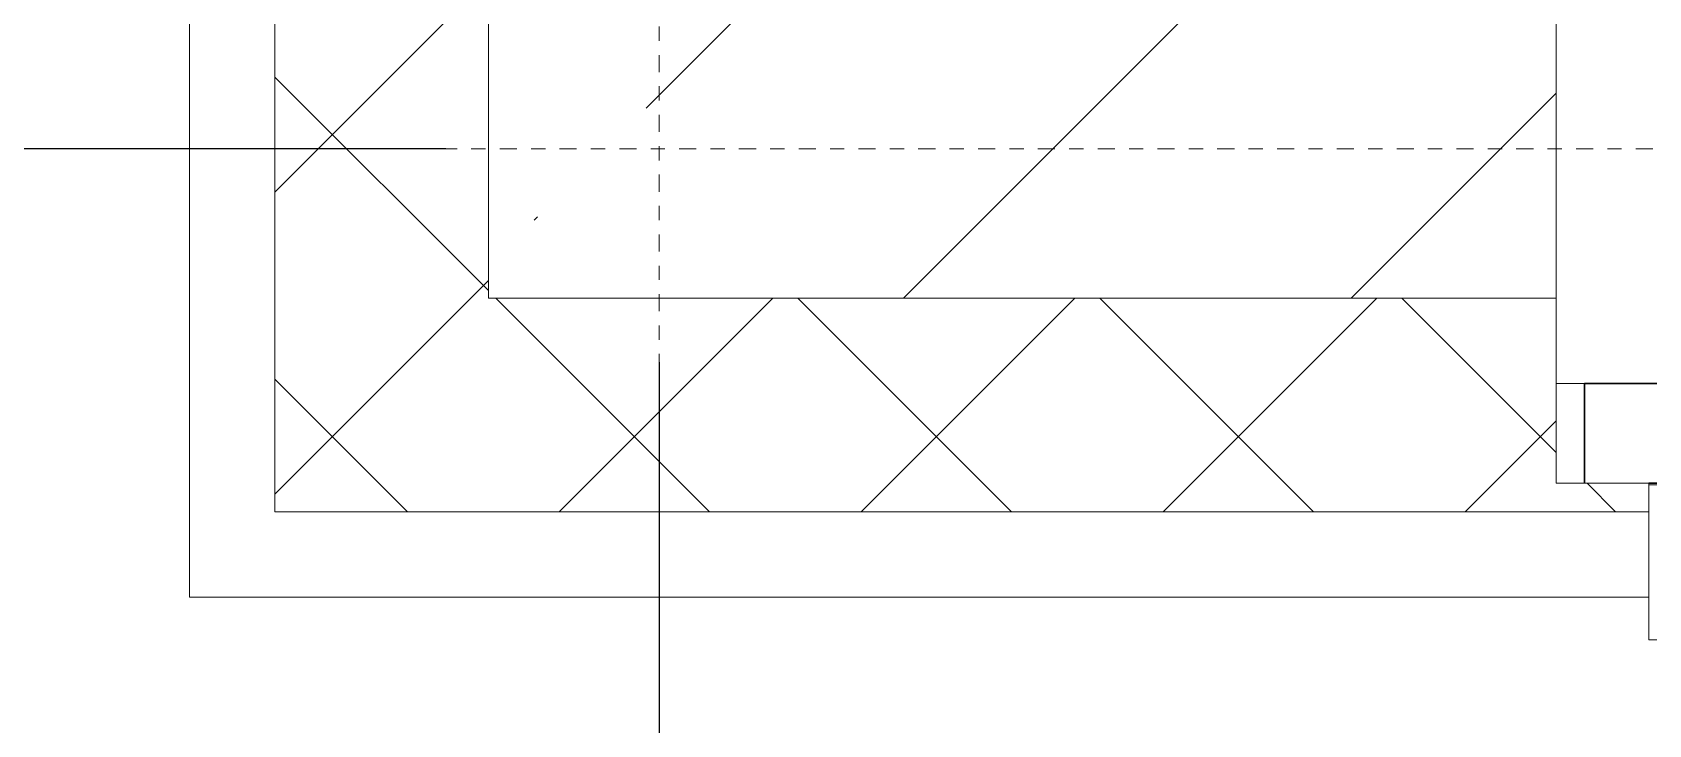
# Model space of a CAD drawing. Header units: millimetres. Extents: x -174154 to -170572, y -111302 to -109817.
# Drawn here: x -174128.05 to -174116.7, y -110625.68 to -110620.82 of the extents above; entities that cross this region are included whole.
import ezdxf

# ---------------------------------------------------------------- set-up
doc = ezdxf.new("R2010")
doc.units = ezdxf.units.MM
doc.linetypes.add('ACAD_ISO02W100', pattern=[15, 12, -3])
doc.linetypes.add('ADSK_Линия сетки', pattern=[21, 12, -3, 3, -3])
doc.layers.get('Defpoints').update_dxf_attribs({"color": 70})
for name, color, linetype, lineweight in [('!Подложка', 252, 'ACAD_ISO02W100', 25), ('Каркас_Импост', 7, 'Continuous', 18), ('Окна', 7, 'Continuous', 18), ('Оси', 7, 'Continuous', 9), ('Отлив', 7, 'Continuous', 18), ('Подоконник_Верхний брус', 7, 'Continuous', 18), ('Размеры', 7, 'Continuous', 9), ('Стены разрез', 7, 'Continuous', 40), ('Стены штриховка', 7, 'Continuous', 18)]:
    doc.layers.add(name, color=color, linetype=linetype, lineweight=lineweight)
doc.styles.add('GOST Common', font='GOST Common.ttf', dxfattribs={"width": 0.9, "height": 250})
doc.dimstyles.new('ADSK_Проверочный', dxfattribs={"dimscale": 304.8, "dimtxt": 251.4287490705518, "dimasz": 0.4639107611548557, "dimexe": 0.4921259842519685, "dimexo": 0.4921259842519685, "dimgap": 0.1640419947506562, "dimtad": 1, "dimdec": 0, "dimdsep": 46, "dimtxsty": 'GOST Common', "dimblk1": 'OBLIQUE', "dimblk2": 'OBLIQUE', "dimsah": 1, "dimcen": 0.09, "dimazin": 0, "dimtfac": 1, "dimtdec": 4, "dimtix": 1, "dimtmove": 0, "dimatfit": 3, "dimfxl": 1, "dimtvp": 1, "dimtolj": 1, "dimtzin": 0, "dimarcsym": 2})
pattern_1 = [(45, (30280.00000000015, 12304.99999999978), (-106.0660171779821, 106.0660171779821), []), (135, (30280.00000000015, 12304.99999999978), (-106.0660171779821, -106.0660171779821), [])]

# ---------------------------------------------------------------- blocks, each defined once
blk = doc.blocks.new('B2B_Окно_1створка - 1320х1460h-729011-В_АР_ПЭ_02 Этаж')
at = {"layer": 'Каркас_Импост', "lineweight": 30}
for p, q in [((614.9999999999613, 134.9999999999977), (589.999999999992, 134.9999999999978)), ((659.9999999999919, 64.99999999999763), (659.9999999999923, 134.9999999999974)), ((589.9999999999917, 64.99999999999783), (659.9999999999919, 64.99999999999763))]:
    blk.add_line(p, q, dxfattribs=at)
blk = doc.blocks.new('В2В_Подоконник_ПВХ - ПВХ-717279-В_АР_ПЭ_02 Этаж')
at = {"layer": 'Подоконник_Верхний брус'}
blk.add_line((659.9999999999968, 0), (680.0000000000001, 0), dxfattribs=at)
blk = doc.blocks.new('B2B_Отлив - Отлив_металлический-717280-В_АР_ПЭ_02 Этаж')
at = {"layer": 'Отлив'}
for p, q in [((614.9999999999999, 110.0000000000041), (-614.9999999999999, 110.0000000000041)), ((614.9999999999999, 110.0000000000041), (614.9999999999999, 79.99999999999946)), ((-614.9999999999999, 0.9999999999999765), (614.9999999999999, 0.9999999999999765))]:
    blk.add_line(p, q, dxfattribs=at)
blk = doc.blocks.new('_Oblique')
at = {"color": 0, "linetype": 'ByBlock', "lineweight": -2}
blk.add_line((-0.5, -0.5), (0.5, 0.5), dxfattribs=at)
blk = doc.blocks.new('*D503')
at = {"layer": 'Defpoints', "color": 0, "transparency": 16777216}
for p in [(329.9999999999964, 314.9999999998436), (7830.000127035062, 314.9999999998199), (7830.000127035062, -1051.828187533849)]:
    blk.add_point(p, dxfattribs=at)
at = {"layer": 'Размеры', "color": 0, "lineweight": -2, "transparency": 16777216}
for p, q in [((329.9999999999964, 164.9999999998436), (329.9999999999962, -1201.828187533849)), ((7830.000127035062, 164.9999999998199), (7830.000127035062, -1201.828187533849)), ((329.9999999999963, -1051.828187533849), (7830.000127035062, -1051.828187533849))]:
    blk.add_line(p, q, dxfattribs=at)
at = {"layer": 'Размеры', "color": 0, "lineweight": -2, "transparency": 16777216, "xscale": 141.4, "yscale": 141.4, "zscale": 141.4, "rotation": 180}
blk.add_blockref('_Oblique', (329.9999999999963, -1051.828187533849), dxfattribs=at)
at = {"layer": 'Размеры', "color": 0, "lineweight": -2, "transparency": 16777216, "xscale": 141.4, "yscale": 141.4, "zscale": 141.4}
blk.add_blockref('_Oblique', (7830.000127035062, -1051.828187533849), dxfattribs=at)
at = {"layer": 'Размеры', "color": 0, "transparency": 16777216, "insert": (4080.000063517529, -876.8281875338489), "char_height": 250, "width": 756.8431497445762, "attachment_point": 5, "style": 'GOST Common'}
blk.add_mtext('\\A1;7500', dxfattribs=at)
blk = doc.blocks.new('*D506')
at = {"layer": 'Defpoints', "color": 0, "transparency": 16777216}
for p in [(-727.1030191601969, 5465.00000000105), (330.0000000000074, 5465.00000000105), (329.9999999999965, 314.9999999998437)]:
    blk.add_point(p, dxfattribs=at)
at = {"layer": 'Размеры', "color": 0, "lineweight": -2, "transparency": 16777216}
for p, q in [((180.0000000000073, 5465.00000000105), (-877.1030191601969, 5465.00000000105)), ((-727.1030191601958, 314.9999999998435), (-727.1030191601969, 5465.00000000105)), ((179.9999999999964, 314.9999999998437), (-877.103019160196, 314.9999999998435))]:
    blk.add_line(p, q, dxfattribs=at)
at = {"layer": 'Размеры', "color": 0, "lineweight": -2, "transparency": 16777216, "xscale": 141.4, "yscale": 141.4, "zscale": 141.4}
for p, rotation in [((-727.1030191601969, 5465.00000000105), 90), ((-727.1030191601958, 314.9999999998435), 270)]:
    blk.add_blockref('_Oblique', p, dxfattribs=dict(at, rotation=rotation))
at = {"layer": 'Размеры', "color": 0, "transparency": 16777216, "insert": (-902.1030191601953, 2890.000000000447), "char_height": 250, "width": 700.5912940203172, "attachment_point": 5, "rotation": 90, "style": 'GOST Common'}
blk.add_mtext('\\A1;5150', dxfattribs=at)
blk = doc.blocks.new('*D508')
at = {"layer": 'Defpoints', "color": 0, "transparency": 16777216}
for p in [(-1399.354389987886, 14679.99999999988), (2.182787284255029e-11, 14679.99999999988), (0, 0)]:
    blk.add_point(p, dxfattribs=at)
at = {"layer": 'Размеры', "color": 0, "lineweight": -2, "transparency": 16777216}
for p, q in [((-149.9999999999782, 14679.99999999988), (-1549.354389987887, 14679.99999999988)), ((-1399.354389987883, -2.250333489463947e-13), (-1399.354389987886, 14679.99999999988)), ((-150, -2.412183974514955e-14), (-1549.354389987883, -2.491551886915443e-13))]:
    blk.add_line(p, q, dxfattribs=at)
at = {"layer": 'Размеры', "color": 0, "lineweight": -2, "transparency": 16777216, "xscale": 141.4, "yscale": 141.4, "zscale": 141.4}
for p, rotation in [((-1399.354389987886, 14679.99999999988), 90), ((-1399.354389987883, -2.250333489463947e-13), 270)]:
    blk.add_blockref('_Oblique', p, dxfattribs=dict(at, rotation=rotation))
at = {"layer": 'Размеры', "color": 0, "transparency": 16777216, "insert": (-1574.354389987883, 7339.999999999939), "char_height": 250, "width": 915.37110678567, "attachment_point": 5, "rotation": 90, "style": 'GOST Common'}
blk.add_mtext('\\A1;14680', dxfattribs=at)
blk = doc.blocks.new('*D509')
at = {"layer": 'Defpoints', "color": 0, "transparency": 16777216}
for p in [(0, 0), (30540.00000000001, -9.458744898438454e-11), (30540.00000000001, -1855.713018687178)]:
    blk.add_point(p, dxfattribs=at)
at = {"layer": 'Размеры', "color": 0, "lineweight": -2, "transparency": 16777216}
for p, q in [((-9.184850993605149e-15, -150), (-1.228145014171714e-13, -2005.713018687178)), ((30540.00000000001, -150.0000000000946), (30540.00000000001, -2005.713018687178)), ((-1.136296504235663e-13, -1855.713018687178), (30540.00000000001, -1855.713018687178))]:
    blk.add_line(p, q, dxfattribs=at)
at = {"layer": 'Размеры', "color": 0, "lineweight": -2, "transparency": 16777216, "xscale": 141.4, "yscale": 141.4, "zscale": 141.4, "rotation": 180}
blk.add_blockref('_Oblique', (-1.136296504235663e-13, -1855.713018687178), dxfattribs=at)
at = {"layer": 'Размеры', "color": 0, "lineweight": -2, "transparency": 16777216, "xscale": 141.4, "yscale": 141.4, "zscale": 141.4}
blk.add_blockref('_Oblique', (30540.00000000001, -1855.713018687178), dxfattribs=at)
at = {"layer": 'Размеры', "color": 0, "transparency": 16777216, "insert": (15270, -1680.713018687178), "char_height": 250, "width": 971.6229625099288, "attachment_point": 5, "style": 'GOST Common'}
blk.add_mtext('\\A1;30540', dxfattribs=at)
blk = doc.blocks.new('A$C02fe7d8c')
at = {"layer": 'Стены разрез', "lineweight": 20, "true_color": 0x636466}
h = blk.add_hatch(dxfattribs=at)
h.set_pattern_fill('FP_1', color=251, style=0, pattern_type=2)
h.set_pattern_definition(pattern_1)
h.paths.add_polyline_path([(120.6690279984578, 209.9999999999964), (209.9999999999673, 209.9999999999964), (209.9999999999854, 14469.99999999988), (60, 14469.99999999988), (59.9999999999709, 209.9999999999964)])
h = blk.add_hatch(dxfattribs=at)
h.set_pattern_fill('FP_2', color=251, style=0, pattern_type=2)
h.set_pattern_definition([(45, (30280.00000000015, 12304.99999999978), (-314.3089642374204, 314.3089642374204), []), (45, (30594.30900000015, 12304.99999999978), (-314.3089642374204, 314.3089642374204), [555.625, -111.125, 3.353, -107.772])])
h.paths.add_polyline_path([(14392.26481203881, 209.9999999999436), (15029.99999999991, 209.9999999999436), (15029.99999999991, 409.9999999999418), (10920.01034354042, 409.9999999999582), (10920.01034354042, 209.9999999999618), (13641.12819182615, 209.9999999999527)])
h.paths.add_polyline_path([(9560.010343540427, 209.9999999999618), (9560.010343540427, 409.9999999999582), (6599.999999999985, 409.9999999999764), (6599.999999999989, 209.9999999999782), (9134.308470550255, 209.9999999999618)])
h.paths.add_polyline_path([(5239.999999999989, 209.9999999999782), (5239.999999999985, 409.9999999999764), (2320.010343540409, 409.9999999999927), (2320.010343540413, 209.9999999999964), (4627.488749274355, 209.9999999999782)])
h.paths.add_polyline_path([(960.0103435404089, 209.9999999999964), (960.0103435404089, 409.9999999999927), (209.9999999999673, 409.9999999999927), (209.9999999999673, 209.9999999999964), (871.805648211106, 209.9999999999964)])
h = blk.add_hatch(dxfattribs=at)
h.set_pattern_fill('FP_1', color=251, style=0, pattern_type=2)
h.set_pattern_definition(pattern_1)
h.paths.add_polyline_path([(15029.99999999991, 59.99999999994361), (15029.99999999991, 209.9999999999436), (10920.01034354042, 209.9999999999618), (10920.01034354043, 79.99999999996544), (10855.01034354042, 79.99999999996544), (10855.01034354042, 59.99999999995998), (12138.85495140086, 59.99999999995089)])
h.paths.add_polyline_path([(9625.010343540456, 59.99999999995998), (9625.010343540449, 79.99999999996544), (9560.010343540427, 79.99999999996544), (9560.010343540427, 209.9999999999618), (6599.999999999989, 209.9999999999782), (6599.999999999989, 79.99999999997272), (6534.999999999985, 79.99999999997272), (6534.999999999982, 59.99999999997817), (9134.308470550255, 59.99999999995998)])
h.paths.add_polyline_path([(5305.000000000015, 59.99999999997817), (5305.000000000015, 79.99999999997272), (5239.999999999989, 79.99999999997272), (5239.999999999989, 209.9999999999782), (2320.010343540413, 209.9999999999964), (2320.010343540413, 79.99999999998181), (2255.010343540409, 79.99999999998181), (2255.010343540405, 59.99999999999454), (3125.215508849058, 59.99999999998727)])
h.paths.add_polyline_path([(120.6690279984578, 59.99999999999454), (1025.010343540434, 59.99999999999454), (1025.010343540434, 79.9999999999909), (960.0103435404089, 79.9999999999909), (960.0103435404089, 209.9999999999964), (59.9999999999709, 209.9999999999964), (59.9999999999709, 59.99999999999454)])
h.paths.add_polyline_path([(13094.99999999999, 109.9999999989795), (13044.99999999998, 109.9999999989795), (13044.99999999998, 159.9999999989759), (13094.99999999999, 159.9999999989759), (13094.99999999999, 139.9999999989814), (14174.99999999999, 139.9999999989814), (14174.99999999999, 159.9999999989759), (14224.99999999997, 159.9999999989759), (14224.99999999997, 109.9999999989795), (14174.99999999999, 109.9999999989795), (14174.99999999999, 119.9999999989759), (13094.99999999999, 119.9999999989759)])
at = {"layer": 'Оси', "linetype": 'ADSK_Линия сетки'}
for p, q in [((330.0000000000182, 16592.85830273533), (329.9999999999891, -2195.000000000127)), ((32779.99999999999, 314.9999999997399), (-1856.358330931387, 314.9999999998527))]:
    blk.add_line(p, q, dxfattribs=at)
at = {"layer": 'Стены разрез', "color": 251, "lineweight": 20, "true_color": 0x636466}
for p, q in [((2.182787284255028e-11, 14679.99999999988), (0, 0)), ((960.0103435404417, 80), (960.0103435404417, 429.9999999999982)), ((1025.010343540464, 80), (960.0103435404417, 80)), ((1025.01034354046, -1.818989403545856e-12), (1025.010343540464, 80)), ((0, 0), (1025.01034354046, -1.818989403545856e-12))]:
    blk.add_line(p, q, dxfattribs=at)
at = {"layer": 'Стены штриховка', "color": 251, "lineweight": 20, "true_color": 0x636466}
for p, q in [((60.00000000002547, 14619.99999999987), (60.00000000000364, 60)), ((210.0000000000182, 14469.99999999987), (210, 210)), ((210, 210), (960.0103435404417, 209.9999999999982)), ((60.00000000000364, 60), (1025.010343540464, 59.99999999999636))]:
    blk.add_line(p, q, dxfattribs=at)
at = {"layer": 'Окна', "color": 251, "lineweight": 20, "true_color": 0x636466, "rotation": 180}
for name, p in [('В2В_Подоконник_ПВХ - ПВХ-717279-В_АР_ПЭ_02 Этаж', (1640.010343540438, 149.9999999999964)), ('B2B_Окно_1створка - 1320х1460h-729011-В_АР_ПЭ_02 Этаж', (1640.010343540431, 214.9999999999964)), ('B2B_Отлив - Отлив_металлический-717280-В_АР_ПЭ_02 Этаж', (1640.010343540434, 79.99999999999454))]:
    blk.add_blockref(name, p, dxfattribs=at)
at = {"layer": 'Размеры'}
for base, p1, p2, override, picture, middle in [((-1399.354389987886, 14679.99999999988), (0, 0), (2.182787284255028e-11, 14679.99999999987), {"dimpost": '<>', "dimfxl": 14679.99999999987}, '*D508', (-1574.354389987883, 7339.999999999939)), ((-727.1030191601969, 5465.00000000105), (329.9999999999964, 314.9999999998436), (330.0000000000073, 5465.000000001049), {"dimpost": '<>', "dimfxl": 5150.000000001205}, '*D506', (-902.1030191601953, 2890.000000000447))]:
    dim = blk.add_linear_dim(base=base, p1=p1, p2=p2, angle=90, dimstyle='ADSK_Проверочный', override=override, dxfattribs=at)
    dim.commit()
    dim.dimension.update_dxf_attribs({"geometry": picture, "text_midpoint": middle})
for base, p1, p2, override, picture, middle in [((7830.000127035062, -1051.828187533849), (329.9999999999964, 314.9999999998436), (7830.000127035062, 314.9999999998199), {"dimpost": '<>', "dimfxl": 7500.000127035066}, '*D503', (4080.000063517529, -876.8281875338489)), ((30540.00000000001, -1855.713018687178), (0, 0), (30540.00000000001, -9.458744898438454e-11), {"dimpost": '<>', "dimfxl": 30540.00000000001}, '*D509', (15270, -1680.713018687178))]:
    dim = blk.add_linear_dim(base=base, p1=p1, p2=p2, dimstyle='ADSK_Проверочный', override=override, dxfattribs=at)
    dim.commit()
    dim.dimension.update_dxf_attribs({"geometry": picture, "text_midpoint": middle})

msp = doc.modelspace()

# ---------------------------------------------------------------- block references
at = {"layer": '!Подложка', "ltscale": 20, "xscale": 0.01, "yscale": 0.01, "zscale": 0.01}
msp.add_blockref('A$C02fe7d8c', (-174126.9501441634, -110624.7877293258), dxfattribs=at)

doc.saveas('drawing.dxf')
